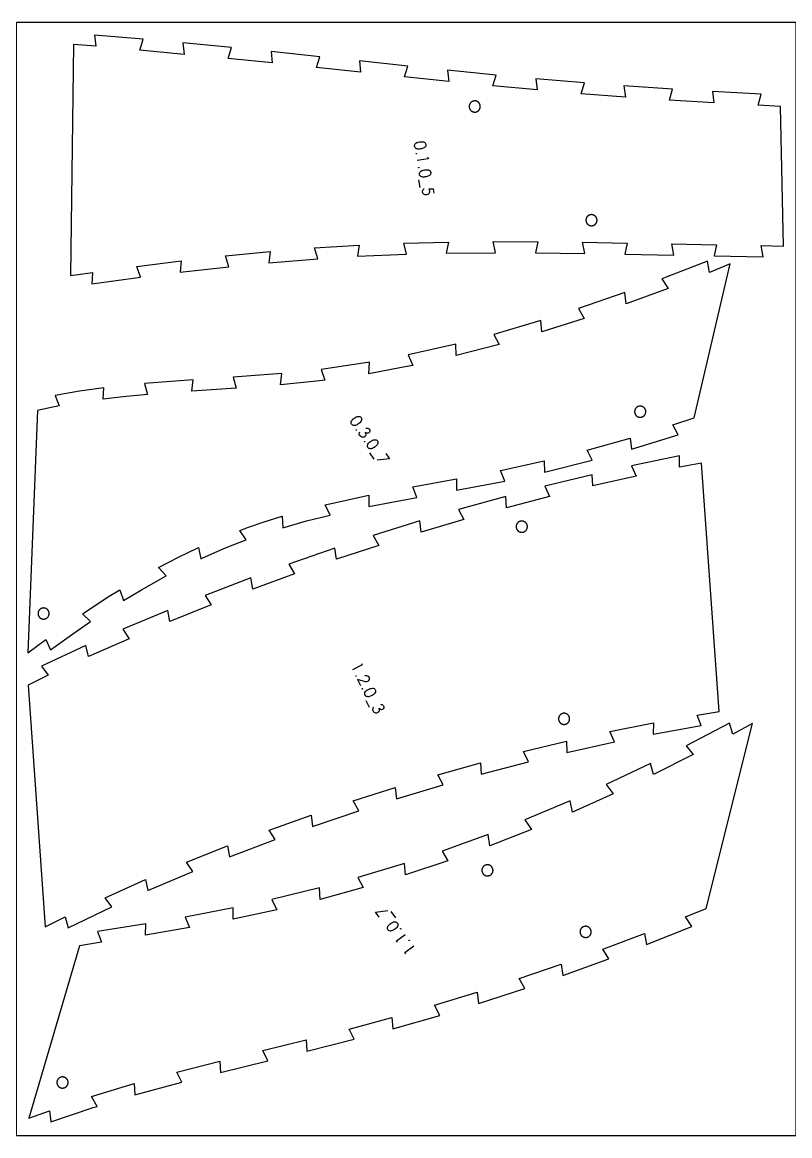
# Model space of a CAD drawing. Header units: millimetres. Extents: x 0 to 7991, y -7000 to -6000.
# Drawn here: x 2105 to 2795, y -7000 to -6000 of the extents above; entities that cross this region are included whole.
import ezdxf

# ---------------------------------------------------------------- set-up
doc = ezdxf.new("R2010")
doc.units = ezdxf.units.MM
doc.header["$MEASUREMENT"] = 0
for name, color, linetype, true_color in [('Default', 18, 'Continuous', 0x000000), ('nest$l_engrave_text', 5, 'Continuous', 0x0000ff), ('nest$l_inner_cut', 3, 'Continuous', 0x00ff00), ('nest$l_outer_cut', 1, 'Continuous', 0xff0000)]:
    doc.layers.add(name, color=color, linetype=linetype, true_color=true_color)

msp = doc.modelspace()

# ---------------------------------------------------------------- linework, layer by layer
at = {"layer": 'Default'}
msp.add_lwpolyline([(2100, -7000), (2100, -6000), (2800, -6000), (2800, -7000)], close=True, dxfattribs=at)
at = {"layer": 'nest$l_engrave_text'}
for points in [[(2457.6, -6109.9), (2458, -6109.2), (2458.7, -6108.6), (2459.6, -6108.1), (2459.7, -6108), (2459.9, -6108), (2460.2, -6107.9), (2460.6, -6107.8), (2461.8, -6107.5), (2463.1, -6107.3), (2463.6, -6107.3), (2463.9, -6107.3), (2464.2, -6107.3), (2464.3, -6107.3), (2464.9, -6107.3), (2465.5, -6107.5), (2466, -6107.7), (2466.3, -6107.8), (2467, -6108.4), (2467.3, -6109), (2467.6, -6109.6), (2467.6, -6110.5), (2467.5, -6111.2), (2467.1, -6111.8), (2466.5, -6112.4), (2465.9, -6112.8), (2465.1, -6113.1), (2464.4, -6113.4), (2463.4, -6113.6), (2462.4, -6113.8), (2461.6, -6113.9), (2460.7, -6113.9), (2460.1, -6113.9), (2459.5, -6113.7), (2458.8, -6113.4), (2458.3, -6113), (2457.9, -6112.6), (2457.6, -6112), (2457.4, -6111.5), (2457.4, -6110.7)], [(2459.3, -6117.9), (2459.3, -6118.1), (2459.1, -6118.2), (2458.9, -6118.2), (2458.8, -6118), (2458.9, -6117.8), (2459, -6117.8), (2459.2, -6117.8)], [(2461.5, -6130.5), (2461.5, -6130.7), (2461.3, -6130.8), (2461.2, -6130.7), (2461.1, -6130.6), (2461.1, -6130.4), (2461.3, -6130.3), (2461.4, -6130.3)], [(2462.1, -6135), (2462.5, -6134.4), (2463.1, -6133.7), (2464, -6133.2), (2464.1, -6133.2), (2464.3, -6133.1), (2464.7, -6133), (2465.1, -6132.9), (2466.3, -6132.6), (2467.5, -6132.5), (2468, -6132.4), (2468.4, -6132.4), (2468.6, -6132.4), (2468.8, -6132.4), (2469.4, -6132.5), (2470, -6132.6), (2470.4, -6132.8), (2470.8, -6133), (2471.4, -6133.5), (2471.8, -6134.1), (2472, -6134.8), (2472.1, -6135.6), (2471.9, -6136.4), (2471.6, -6136.9), (2470.9, -6137.5), (2470.4, -6137.9), (2469.5, -6138.3), (2468.8, -6138.5), (2467.8, -6138.8), (2466.8, -6138.9), (2466, -6139), (2465.2, -6139), (2464.6, -6139), (2463.9, -6138.8), (2463.2, -6138.5), (2462.7, -6138.1), (2462.3, -6137.7), (2462, -6137.2), (2461.8, -6136.6), (2461.8, -6135.8)], [(2400.5, -6359.5), (2400.6, -6358.7), (2401, -6357.9), (2401.6, -6357), (2401.6, -6356.9), (2401.8, -6356.8), (2402, -6356.6), (2402.3, -6356.3), (2403.3, -6355.5), (2404.4, -6354.9), (2404.8, -6354.6), (2405.1, -6354.5), (2405.4, -6354.3), (2405.5, -6354.3), (2406.1, -6354.1), (2406.7, -6354), (2407.2, -6354), (2407.5, -6354), (2408.4, -6354.2), (2408.9, -6354.5), (2409.4, -6355), (2409.8, -6355.8), (2410, -6356.5), (2409.9, -6357.2), (2409.6, -6358), (2409.3, -6358.6), (2408.7, -6359.3), (2408.2, -6359.8), (2407.3, -6360.4), (2406.5, -6361), (2405.8, -6361.4), (2405, -6361.8), (2404.5, -6362), (2403.8, -6362.2), (2403, -6362.1), (2402.4, -6362), (2401.9, -6361.8), (2401.4, -6361.5), (2401, -6361), (2400.6, -6360.3)], [(2405.4, -6366.1), (2405.5, -6366.2), (2405.4, -6366.4), (2405.2, -6366.4), (2405.1, -6366.3), (2405, -6366.2), (2405.1, -6366), (2405.3, -6366)], [(2412.8, -6376.5), (2412.8, -6376.7), (2412.7, -6376.8), (2412.5, -6376.9), (2412.4, -6376.8), (2412.3, -6376.6), (2412.4, -6376.5), (2412.6, -6376.4)], [(2415.2, -6380.4), (2415.3, -6379.6), (2415.6, -6378.8), (2416.2, -6377.9), (2416.3, -6377.8), (2416.4, -6377.7), (2416.7, -6377.5), (2417, -6377.2), (2418, -6376.4), (2419, -6375.8), (2419.5, -6375.5), (2419.8, -6375.4), (2420, -6375.3), (2420.1, -6375.2), (2420.7, -6375), (2421.3, -6374.9), (2421.8, -6374.9), (2422.2, -6374.9), (2423, -6375.1), (2423.6, -6375.4), (2424.1, -6375.9), (2424.5, -6376.7), (2424.6, -6377.4), (2424.6, -6378.1), (2424.3, -6378.9), (2423.9, -6379.5), (2423.3, -6380.2), (2422.8, -6380.7), (2422, -6381.3), (2421.1, -6381.9), (2420.4, -6382.3), (2419.7, -6382.7), (2419.1, -6382.9), (2418.4, -6383.1), (2417.7, -6383.1), (2417, -6382.9), (2416.5, -6382.7), (2416, -6382.4), (2415.6, -6381.9), (2415.3, -6381.2)], [(2405.1, -6587.1), (2405.1, -6587.2), (2405, -6587.4), (2404.8, -6587.4), (2404.6, -6587.3), (2404.6, -6587.1), (2404.8, -6587), (2404.9, -6587)], [(2410.8, -6598.4), (2410.9, -6598.6), (2410.8, -6598.8), (2410.6, -6598.8), (2410.4, -6598.7), (2410.4, -6598.5), (2410.5, -6598.3), (2410.7, -6598.3)], [(2412.7, -6602.6), (2412.9, -6601.9), (2413.4, -6601.1), (2414.1, -6600.3), (2414.2, -6600.3), (2414.3, -6600.1), (2414.6, -6599.9), (2415, -6599.7), (2416, -6599.1), (2417.2, -6598.6), (2417.6, -6598.4), (2418, -6598.3), (2418.2, -6598.2), (2418.3, -6598.2), (2419.6, -6598), (2420.1, -6598.1), (2420.4, -6598.1), (2421.2, -6598.4), (2421.7, -6598.9), (2422.2, -6599.5), (2422.4, -6600.2), (2422.5, -6601), (2422.3, -6601.7), (2421.9, -6602.4), (2421.5, -6602.9), (2420.8, -6603.5), (2420.2, -6604), (2419.3, -6604.5), (2418.4, -6605), (2417.7, -6605.3), (2416.9, -6605.5), (2416.3, -6605.7), (2415.6, -6605.7), (2414.8, -6605.6), (2414.2, -6605.4), (2413.7, -6605.1), (2413.3, -6604.7), (2412.9, -6604.2), (2412.7, -6603.5)], [(2442.5, -6810.5), (2442.4, -6811.3), (2442.1, -6812.1), (2441.5, -6813), (2441.4, -6813.1), (2441.3, -6813.2), (2441.1, -6813.5), (2440.7, -6813.8), (2439.8, -6814.5), (2438.7, -6815.2), (2438.3, -6815.5), (2438, -6815.6), (2437.7, -6815.7), (2437.6, -6815.8), (2436.4, -6816.1), (2435.9, -6816.2), (2435.6, -6816.2), (2434.8, -6816), (2434.2, -6815.6), (2433.7, -6815.1), (2433.3, -6814.4), (2433.1, -6813.6), (2433.1, -6813), (2433.4, -6812.2), (2433.8, -6811.6), (2434.3, -6810.9), (2434.9, -6810.4), (2435.7, -6809.7), (2436.5, -6809.1), (2437.2, -6808.7), (2437.9, -6808.3), (2438.5, -6808), (2439.2, -6807.9), (2439.9, -6807.9), (2440.6, -6808), (2441.1, -6808.2), (2441.6, -6808.6), (2442, -6809), (2442.4, -6809.7)], [(2445, -6814.3), (2444.9, -6814.2), (2445, -6814), (2445.2, -6814), (2445.4, -6814.1), (2445.4, -6814.3), (2445.3, -6814.4), (2445.1, -6814.5)], [(2452.5, -6824.7), (2452.4, -6824.5), (2452.5, -6824.4), (2452.7, -6824.3), (2452.9, -6824.4), (2452.9, -6824.6), (2452.8, -6824.7), (2452.6, -6824.8)]]:
    msp.add_lwpolyline(points, close=True, dxfattribs=at)
for points in [[(2469.3, -6121.1), (2469.6, -6122.5), (2459.9, -6124.2)], [(2461, -6141.6), (2462.1, -6148.3)], [(2475.1, -6153.6), (2474.5, -6150), (2470.2, -6149.8), (2470.5, -6150.4), (2470.8, -6151.3), (2470.9, -6152), (2470.9, -6152.7), (2470.7, -6153.4), (2470.4, -6153.9), (2469.9, -6154.4), (2469.2, -6154.8), (2468.5, -6155), (2467.7, -6155.1), (2466.9, -6154.9), (2466.1, -6154.6), (2465.5, -6154.1), (2465, -6153.4), (2464.6, -6152.6), (2464.6, -6151.8), (2464.8, -6150.9), (2465.2, -6150.2), (2465.6, -6149.8), (2465.9, -6149.6), (2466.1, -6149.5)], [(2413.8, -6364.4), (2414.8, -6364.4), (2415.5, -6364.5), (2416.2, -6364.9), (2416.8, -6365.5), (2417.2, -6366.3), (2417.2, -6367.3), (2416.9, -6368.1), (2416.3, -6368.8), (2415.5, -6369.1), (2414.5, -6369.1), (2413.7, -6368.7), (2413, -6368.1), (2413.5, -6369.4), (2413.6, -6370.5), (2413.3, -6371.4), (2412.7, -6372.1), (2412.1, -6372.5), (2411.4, -6372.7), (2410.8, -6372.8), (2410.2, -6372.7), (2409.1, -6372.1), (2408.1, -6371.1), (2407.8, -6370.3), (2407.8, -6369.4), (2408, -6368.7), (2408.4, -6367.7)], [(2416.9, -6386.8), (2420.8, -6392.4)], [(2431.7, -6387.4), (2434.9, -6392), (2424, -6393.3)], [(2409.8, -6575.8), (2410.4, -6577.1), (2401.7, -6581.5)], [(2412.7, -6586.8), (2413.2, -6586.7), (2413.9, -6586.6), (2414.4, -6586.7), (2415, -6586.9), (2415.8, -6587.4), (2416.4, -6588.1), (2416.6, -6588.6), (2416.8, -6589.2), (2416.8, -6589.8), (2416.7, -6590.3), (2416.1, -6591.3), (2415.8, -6591.7), (2415.3, -6592), (2414.4, -6592.3), (2414.1, -6592.4), (2414, -6592.4), (2413.5, -6592.4), (2406.2, -6590.4), (2408.9, -6595.6)], [(2413.6, -6609.2), (2416.7, -6615.2)], [(2426.8, -6612.5), (2427.7, -6612.7), (2428.4, -6612.8), (2429, -6613.3), (2429.6, -6614), (2429.8, -6614.9), (2429.8, -6615.8), (2429.4, -6616.6), (2428.7, -6617.2), (2427.8, -6617.4), (2426.9, -6617.2), (2426.1, -6616.7), (2425.4, -6616), (2425.8, -6617.4), (2425.7, -6618.5), (2425.3, -6619.4), (2424.6, -6620), (2423.9, -6620.2), (2423.3, -6620.4), (2422.6, -6620.4), (2422, -6620.2), (2421, -6619.5), (2420.2, -6618.3), (2420, -6617.5), (2420.1, -6616.6), (2420.4, -6615.9), (2421, -6615)], [(2425.8, -6803.8), (2422.5, -6799.3), (2433.5, -6797.7)], [(2440.6, -6804.2), (2436.6, -6798.7)], [(2442.1, -6826.2), (2441.3, -6825.1), (2449.2, -6819.3)], [(2449.6, -6836.6), (2448.8, -6835.4), (2456.7, -6829.6)]]:
    msp.add_lwpolyline(points, dxfattribs=at)
at = {"layer": 'nest$l_inner_cut'}
for points in [[(2512.4, -6080.6), (2512.5, -6080.5), (2512.7, -6080.5), (2512.9, -6080.5), (2513.1, -6080.4), (2513.2, -6080.4), (2513.4, -6080.3), (2513.5, -6080.2), (2513.7, -6080.2), (2513.9, -6080.1), (2514, -6080), (2514.2, -6079.9), (2514.3, -6079.8), (2514.4, -6079.7), (2514.6, -6079.6), (2514.7, -6079.5), (2514.8, -6079.4), (2515, -6079.3), (2515.1, -6079.1), (2515.2, -6079), (2515.3, -6078.9), (2515.4, -6078.8), (2515.5, -6078.6), (2515.6, -6078.5), (2515.7, -6078.3), (2515.8, -6078.2), (2515.9, -6078), (2516, -6077.9), (2516.1, -6077.7), (2516.1, -6077.6), (2516.2, -6077.4), (2516.3, -6077.2), (2516.3, -6077.1), (2516.4, -6076.9), (2516.4, -6076.7), (2516.4, -6076.6), (2516.5, -6076.4), (2516.5, -6076.2), (2516.5, -6076), (2516.5, -6075.9), (2516.5, -6075.7), (2516.5, -6075.5), (2516.5, -6075.3), (2516.5, -6075.2), (2516.5, -6075), (2516.4, -6074.8), (2516.4, -6074.7), (2516.4, -6074.5), (2516.3, -6074.3), (2516.3, -6074.2), (2516.2, -6074), (2516.2, -6073.8), (2516.1, -6073.7), (2516, -6073.5), (2515.9, -6073.4), (2515.9, -6073.2), (2515.8, -6073.1), (2515.7, -6072.9), (2515.6, -6072.8), (2515.5, -6072.6), (2515.4, -6072.5), (2515.3, -6072.4), (2515.1, -6072.2), (2515, -6072.1), (2514.9, -6072), (2514.8, -6071.9), (2514.6, -6071.8), (2514.5, -6071.6), (2514.4, -6071.5), (2514.2, -6071.5), (2514.1, -6071.4), (2513.9, -6071.3), (2513.8, -6071.2), (2513.6, -6071.1), (2513.4, -6071), (2513.3, -6071), (2513.1, -6070.9), (2513, -6070.9), (2512.8, -6070.8), (2512.6, -6070.8), (2512.5, -6070.7), (2512.3, -6070.7), (2512.1, -6070.7), (2511.9, -6070.7), (2511.8, -6070.7), (2511.6, -6070.7), (2511.4, -6070.7), (2511.2, -6070.7), (2511.1, -6070.7), (2510.9, -6070.7), (2510.7, -6070.7), (2510.6, -6070.7), (2510.4, -6070.8), (2510.2, -6070.8), (2510.1, -6070.9), (2509.9, -6070.9), (2509.7, -6071), (2509.6, -6071.1), (2509.4, -6071.1), (2509.2, -6071.2), (2509.1, -6071.3), (2508.9, -6071.4), (2508.8, -6071.5), (2508.7, -6071.6), (2508.5, -6071.7), (2508.4, -6071.8), (2508.2, -6071.9), (2508.1, -6072), (2508, -6072.1), (2507.9, -6072.2), (2507.7, -6072.4), (2507.6, -6072.5), (2507.5, -6072.6), (2507.4, -6072.8), (2507.3, -6072.9), (2507.2, -6073.1), (2507.1, -6073.2), (2507.1, -6073.4), (2507, -6073.5), (2506.9, -6073.7), (2506.9, -6073.8), (2506.8, -6074), (2506.7, -6074.2), (2506.7, -6074.3), (2506.6, -6074.5), (2506.6, -6074.7), (2506.6, -6074.8), (2506.6, -6075), (2506.5, -6075.2), (2506.5, -6075.4), (2506.5, -6075.5), (2506.5, -6075.7), (2506.5, -6075.9), (2506.5, -6076.1), (2506.5, -6076.2), (2506.6, -6076.4), (2506.6, -6076.6), (2506.6, -6076.7), (2506.7, -6076.9), (2506.7, -6077.1), (2506.8, -6077.2), (2506.8, -6077.4), (2506.9, -6077.6), (2507, -6077.7), (2507, -6077.9), (2507.1, -6078), (2507.2, -6078.2), (2507.3, -6078.3), (2507.4, -6078.5), (2507.5, -6078.6), (2507.6, -6078.8), (2507.7, -6078.9), (2507.8, -6079), (2507.9, -6079.1), (2508.1, -6079.3), (2508.2, -6079.4), (2508.3, -6079.5), (2508.5, -6079.6), (2508.6, -6079.7), (2508.7, -6079.8), (2508.9, -6079.9), (2509, -6080), (2509.2, -6080.1), (2509.3, -6080.2), (2509.5, -6080.2), (2509.7, -6080.3), (2509.8, -6080.4), (2510, -6080.4), (2510.1, -6080.5), (2510.3, -6080.5), (2510.5, -6080.5), (2510.7, -6080.6), (2510.8, -6080.6), (2511, -6080.6), (2511.2, -6080.6), (2511.3, -6080.7), (2511.5, -6080.7), (2511.7, -6080.7), (2511.9, -6080.6), (2512, -6080.6), (2512.2, -6080.6)], [(2617.3, -6182.7), (2617.4, -6182.6), (2617.6, -6182.6), (2617.8, -6182.5), (2617.9, -6182.5), (2618.1, -6182.4), (2618.2, -6182.4), (2618.4, -6182.3), (2618.6, -6182.2), (2618.7, -6182.2), (2618.9, -6182.1), (2619, -6182), (2619.2, -6181.9), (2619.3, -6181.8), (2619.4, -6181.7), (2619.6, -6181.6), (2619.7, -6181.5), (2619.8, -6181.3), (2620, -6181.2), (2620.1, -6181.1), (2620.2, -6181), (2620.3, -6180.8), (2620.4, -6180.7), (2620.5, -6180.5), (2620.6, -6180.4), (2620.7, -6180.3), (2620.8, -6180.1), (2620.9, -6179.9), (2620.9, -6179.8), (2621, -6179.6), (2621.1, -6179.5), (2621.1, -6179.3), (2621.2, -6179.1), (2621.2, -6179), (2621.3, -6178.8), (2621.3, -6178.6), (2621.3, -6178.5), (2621.4, -6178.3), (2621.4, -6178.1), (2621.4, -6177.9), (2621.4, -6177.8), (2621.4, -6177.6), (2621.4, -6177.4), (2621.4, -6177.3), (2621.3, -6177.1), (2621.3, -6176.9), (2621.3, -6176.7), (2621.2, -6176.6), (2621.2, -6176.4), (2621.2, -6176.2), (2621.1, -6176.1), (2621, -6175.9), (2621, -6175.7), (2620.9, -6175.6), (2620.8, -6175.4), (2620.7, -6175.3), (2620.7, -6175.1), (2620.6, -6175), (2620.5, -6174.8), (2620.4, -6174.7), (2620.2, -6174.6), (2620.1, -6174.4), (2620, -6174.3), (2619.9, -6174.2), (2619.8, -6174.1), (2619.6, -6173.9), (2619.5, -6173.8), (2619.4, -6173.7), (2619.2, -6173.6), (2619.1, -6173.5), (2618.9, -6173.4), (2618.8, -6173.4), (2618.6, -6173.3), (2618.5, -6173.2), (2618.3, -6173.1), (2618.2, -6173.1), (2618, -6173), (2617.8, -6172.9), (2617.7, -6172.9), (2617.5, -6172.9), (2617.3, -6172.8), (2617.2, -6172.8), (2617, -6172.8), (2616.8, -6172.8), (2616.6, -6172.7), (2616.5, -6172.7), (2616.3, -6172.7), (2616.1, -6172.7), (2615.9, -6172.8), (2615.8, -6172.8), (2615.6, -6172.8), (2615.4, -6172.8), (2615.3, -6172.9), (2615.1, -6172.9), (2614.9, -6173), (2614.8, -6173), (2614.6, -6173.1), (2614.4, -6173.1), (2614.3, -6173.2), (2614.1, -6173.3), (2614, -6173.4), (2613.8, -6173.4), (2613.7, -6173.5), (2613.5, -6173.6), (2613.4, -6173.7), (2613.2, -6173.8), (2613.1, -6174), (2613, -6174.1), (2612.9, -6174.2), (2612.7, -6174.3), (2612.6, -6174.4), (2612.5, -6174.6), (2612.4, -6174.7), (2612.3, -6174.8), (2612.2, -6175), (2612.1, -6175.1), (2612, -6175.3), (2611.9, -6175.4), (2611.9, -6175.6), (2611.8, -6175.8), (2611.7, -6175.9), (2611.7, -6176.1), (2611.6, -6176.2), (2611.6, -6176.4), (2611.5, -6176.6), (2611.5, -6176.7), (2611.4, -6176.9), (2611.4, -6177.1), (2611.4, -6177.3), (2611.4, -6177.4), (2611.4, -6177.6), (2611.4, -6177.8), (2611.4, -6178), (2611.4, -6178.1), (2611.4, -6178.3), (2611.4, -6178.5), (2611.5, -6178.6), (2611.5, -6178.8), (2611.5, -6179), (2611.6, -6179.2), (2611.6, -6179.3), (2611.7, -6179.5), (2611.8, -6179.6), (2611.8, -6179.8), (2611.9, -6180), (2612, -6180.1), (2612.1, -6180.3), (2612.2, -6180.4), (2612.3, -6180.6), (2612.4, -6180.7), (2612.5, -6180.8), (2612.6, -6181), (2612.7, -6181.1), (2612.8, -6181.2), (2612.9, -6181.3), (2613.1, -6181.5), (2613.2, -6181.6), (2613.3, -6181.7), (2613.5, -6181.8), (2613.6, -6181.9), (2613.7, -6182), (2613.9, -6182.1), (2614.1, -6182.2), (2614.2, -6182.2), (2614.4, -6182.3), (2614.5, -6182.4), (2614.7, -6182.4), (2614.8, -6182.5), (2615, -6182.5), (2615.2, -6182.6), (2615.4, -6182.6), (2615.5, -6182.7), (2615.7, -6182.7), (2615.9, -6182.7), (2616, -6182.7), (2616.2, -6182.7), (2616.4, -6182.7), (2616.6, -6182.7), (2616.7, -6182.7), (2616.9, -6182.7), (2617.1, -6182.7)], [(2663, -6353.9), (2663.2, -6353.8), (2663.3, -6353.7), (2663.5, -6353.6), (2663.6, -6353.5), (2663.7, -6353.3), (2663.8, -6353.2), (2664, -6353.1), (2664.1, -6352.9), (2664.2, -6352.8), (2664.3, -6352.7), (2664.4, -6352.5), (2664.5, -6352.4), (2664.5, -6352.2), (2664.6, -6352.1), (2664.7, -6351.9), (2664.8, -6351.8), (2664.8, -6351.6), (2664.9, -6351.4), (2665, -6351.3), (2665, -6351.1), (2665, -6350.9), (2665.1, -6350.8), (2665.1, -6350.6), (2665.1, -6350.4), (2665.2, -6350.3), (2665.2, -6350.1), (2665.2, -6349.9), (2665.2, -6349.7), (2665.2, -6349.6), (2665.2, -6349.4), (2665.1, -6349.2), (2665.1, -6349), (2665.1, -6348.9), (2665.1, -6348.7), (2665, -6348.5), (2665, -6348.4), (2664.9, -6348.2), (2664.9, -6348), (2664.8, -6347.9), (2664.7, -6347.7), (2664.7, -6347.6), (2664.6, -6347.4), (2664.5, -6347.3), (2664.4, -6347.1), (2664.3, -6347), (2664.2, -6346.8), (2664.1, -6346.7), (2664, -6346.5), (2663.9, -6346.4), (2663.8, -6346.3), (2663.6, -6346.2), (2663.5, -6346.1), (2663.4, -6345.9), (2663.2, -6345.8), (2663.1, -6345.7), (2662.9, -6345.6), (2662.8, -6345.5), (2662.7, -6345.4), (2662.5, -6345.4), (2662.3, -6345.3), (2662.2, -6345.2), (2662, -6345.1), (2661.9, -6345.1), (2661.7, -6345), (2661.5, -6345), (2661.4, -6344.9), (2661.2, -6344.9), (2661, -6344.9), (2660.9, -6344.8), (2660.7, -6344.8), (2660.5, -6344.8), (2660.3, -6344.8), (2660.2, -6344.8), (2660, -6344.8), (2659.8, -6344.8), (2659.6, -6344.8), (2659.5, -6344.8), (2659.3, -6344.9), (2659.1, -6344.9), (2659, -6344.9), (2658.8, -6345), (2658.6, -6345), (2658.5, -6345.1), (2658.3, -6345.2), (2658.1, -6345.2), (2658, -6345.3), (2657.8, -6345.4), (2657.7, -6345.5), (2657.5, -6345.6), (2657.4, -6345.6), (2657.2, -6345.7), (2657.1, -6345.9), (2657, -6346), (2656.8, -6346.1), (2656.7, -6346.2), (2656.6, -6346.3), (2656.5, -6346.4), (2656.4, -6346.6), (2656.2, -6346.7), (2656.1, -6346.8), (2656, -6347), (2655.9, -6347.1), (2655.9, -6347.3), (2655.8, -6347.4), (2655.7, -6347.6), (2655.6, -6347.7), (2655.6, -6347.9), (2655.5, -6348.1), (2655.4, -6348.2), (2655.4, -6348.4), (2655.3, -6348.6), (2655.3, -6348.7), (2655.3, -6348.9), (2655.2, -6349.1), (2655.2, -6349.2), (2655.2, -6349.4), (2655.2, -6349.6), (2655.2, -6349.8), (2655.2, -6349.9), (2655.2, -6350.1), (2655.2, -6350.3), (2655.2, -6350.5), (2655.3, -6350.6), (2655.3, -6350.8), (2655.3, -6351), (2655.4, -6351.1), (2655.4, -6351.3), (2655.5, -6351.5), (2655.5, -6351.6), (2655.6, -6351.8), (2655.7, -6351.9), (2655.7, -6352.1), (2655.8, -6352.3), (2655.9, -6352.4), (2656, -6352.6), (2656.1, -6352.7), (2656.2, -6352.8), (2656.3, -6353), (2656.4, -6353.1), (2656.6, -6353.2), (2656.7, -6353.4), (2656.8, -6353.5), (2656.9, -6353.6), (2657.1, -6353.7), (2657.2, -6353.8), (2657.3, -6353.9), (2657.5, -6354), (2657.6, -6354.1), (2657.8, -6354.2), (2657.9, -6354.3), (2658.1, -6354.3), (2658.3, -6354.4), (2658.4, -6354.5), (2658.6, -6354.5), (2658.7, -6354.6), (2658.9, -6354.6), (2659.1, -6354.7), (2659.2, -6354.7), (2659.4, -6354.7), (2659.6, -6354.8), (2659.8, -6354.8), (2659.9, -6354.8), (2660.1, -6354.8), (2660.3, -6354.8), (2660.5, -6354.8), (2660.6, -6354.8), (2660.8, -6354.8), (2661, -6354.7), (2661.1, -6354.7), (2661.3, -6354.7), (2661.5, -6354.6), (2661.7, -6354.6), (2661.8, -6354.5), (2662, -6354.5), (2662.1, -6354.4), (2662.3, -6354.3), (2662.5, -6354.2), (2662.6, -6354.2), (2662.8, -6354.1), (2662.9, -6354)], [(2556.1, -6457.5), (2556.2, -6457.4), (2556.4, -6457.3), (2556.5, -6457.2), (2556.7, -6457.1), (2556.8, -6457), (2557, -6456.9), (2557.1, -6456.8), (2557.2, -6456.7), (2557.3, -6456.5), (2557.5, -6456.4), (2557.6, -6456.3), (2557.7, -6456.2), (2557.8, -6456), (2557.9, -6455.9), (2558, -6455.7), (2558.1, -6455.6), (2558.2, -6455.4), (2558.3, -6455.3), (2558.3, -6455.1), (2558.4, -6455), (2558.5, -6454.8), (2558.5, -6454.6), (2558.6, -6454.5), (2558.6, -6454.3), (2558.7, -6454.1), (2558.7, -6454), (2558.7, -6453.8), (2558.8, -6453.6), (2558.8, -6453.5), (2558.8, -6453.3), (2558.8, -6453.1), (2558.8, -6452.9), (2558.8, -6452.8), (2558.8, -6452.6), (2558.8, -6452.4), (2558.8, -6452.3), (2558.7, -6452.1), (2558.7, -6451.9), (2558.7, -6451.7), (2558.6, -6451.6), (2558.6, -6451.4), (2558.5, -6451.2), (2558.4, -6451.1), (2558.4, -6450.9), (2558.3, -6450.8), (2558.2, -6450.6), (2558.1, -6450.5), (2558, -6450.3), (2557.9, -6450.2), (2557.8, -6450), (2557.7, -6449.9), (2557.6, -6449.8), (2557.5, -6449.6), (2557.4, -6449.5), (2557.3, -6449.4), (2557.1, -6449.3), (2557, -6449.1), (2556.9, -6449), (2556.7, -6448.9), (2556.6, -6448.8), (2556.4, -6448.7), (2556.3, -6448.7), (2556.1, -6448.6), (2556, -6448.5), (2555.8, -6448.4), (2555.7, -6448.4), (2555.5, -6448.3), (2555.3, -6448.2), (2555.2, -6448.2), (2555, -6448.1), (2554.8, -6448.1), (2554.7, -6448.1), (2554.5, -6448), (2554.3, -6448), (2554.1, -6448), (2554, -6448), (2553.8, -6448), (2553.6, -6448), (2553.5, -6448), (2553.3, -6448), (2553.1, -6448), (2552.9, -6448.1), (2552.8, -6448.1), (2552.6, -6448.2), (2552.4, -6448.2), (2552.3, -6448.2), (2552.1, -6448.3), (2551.9, -6448.4), (2551.8, -6448.4), (2551.6, -6448.5), (2551.5, -6448.6), (2551.3, -6448.7), (2551.2, -6448.8), (2551, -6448.9), (2550.9, -6449), (2550.7, -6449.1), (2550.6, -6449.2), (2550.5, -6449.3), (2550.3, -6449.4), (2550.2, -6449.5), (2550.1, -6449.6), (2550, -6449.8), (2549.9, -6449.9), (2549.8, -6450.1), (2549.7, -6450.2), (2549.6, -6450.3), (2549.5, -6450.5), (2549.4, -6450.6), (2549.3, -6450.8), (2549.3, -6450.9), (2549.2, -6451.1), (2549.1, -6451.3), (2549.1, -6451.4), (2549, -6451.6), (2549, -6451.8), (2548.9, -6451.9), (2548.9, -6452.1), (2548.9, -6452.3), (2548.8, -6452.5), (2548.8, -6452.6), (2548.8, -6452.8), (2548.8, -6453), (2548.8, -6453.1), (2548.8, -6453.3), (2548.8, -6453.5), (2548.9, -6453.7), (2548.9, -6453.8), (2548.9, -6454), (2549, -6454.2), (2549, -6454.3), (2549, -6454.5), (2549.1, -6454.7), (2549.2, -6454.8), (2549.2, -6455), (2549.3, -6455.2), (2549.4, -6455.3), (2549.5, -6455.5), (2549.5, -6455.6), (2549.6, -6455.8), (2549.7, -6455.9), (2549.8, -6456), (2550, -6456.2), (2550.1, -6456.3), (2550.2, -6456.4), (2550.3, -6456.6), (2550.4, -6456.7), (2550.6, -6456.8), (2550.7, -6456.9), (2550.8, -6457), (2551, -6457.1), (2551.1, -6457.2), (2551.3, -6457.3), (2551.4, -6457.4), (2551.6, -6457.5), (2551.7, -6457.5), (2551.9, -6457.6), (2552, -6457.7), (2552.2, -6457.7), (2552.4, -6457.8), (2552.5, -6457.8), (2552.7, -6457.9), (2552.9, -6457.9), (2553, -6457.9), (2553.2, -6458), (2553.4, -6458), (2553.6, -6458), (2553.7, -6458), (2553.9, -6458), (2554.1, -6458), (2554.3, -6458), (2554.4, -6458), (2554.6, -6457.9), (2554.8, -6457.9), (2554.9, -6457.9), (2555.1, -6457.8), (2555.3, -6457.8), (2555.4, -6457.7), (2555.6, -6457.7), (2555.8, -6457.6), (2555.9, -6457.5)], [(2127.1, -6535.1), (2127.3, -6535), (2127.4, -6534.9), (2127.5, -6534.8), (2127.7, -6534.7), (2127.8, -6534.6), (2127.9, -6534.5), (2128, -6534.3), (2128.2, -6534.2), (2128.3, -6534.1), (2128.4, -6533.9), (2128.5, -6533.8), (2128.6, -6533.6), (2128.6, -6533.5), (2128.7, -6533.3), (2128.8, -6533.2), (2128.9, -6533), (2128.9, -6532.8), (2129, -6532.7), (2129, -6532.5), (2129.1, -6532.4), (2129.1, -6532.2), (2129.2, -6532), (2129.2, -6531.8), (2129.2, -6531.7), (2129.2, -6531.5), (2129.3, -6531.3), (2129.3, -6531.2), (2129.3, -6531), (2129.3, -6530.8), (2129.3, -6530.6), (2129.2, -6530.5), (2129.2, -6530.3), (2129.2, -6530.1), (2129.1, -6529.9), (2129.1, -6529.8), (2129.1, -6529.6), (2129, -6529.4), (2129, -6529.3), (2128.9, -6529.1), (2128.8, -6529), (2128.7, -6528.8), (2128.7, -6528.7), (2128.6, -6528.5), (2128.5, -6528.4), (2128.4, -6528.2), (2128.3, -6528.1), (2128.2, -6527.9), (2128.1, -6527.8), (2128, -6527.7), (2127.8, -6527.5), (2127.7, -6527.4), (2127.6, -6527.3), (2127.5, -6527.2), (2127.3, -6527.1), (2127.2, -6527), (2127, -6526.9), (2126.9, -6526.8), (2126.7, -6526.7), (2126.6, -6526.6), (2126.4, -6526.5), (2126.3, -6526.5), (2126.1, -6526.4), (2126, -6526.3), (2125.8, -6526.3), (2125.6, -6526.2), (2125.5, -6526.2), (2125.3, -6526.1), (2125.1, -6526.1), (2124.9, -6526.1), (2124.8, -6526.1), (2124.6, -6526.1), (2124.4, -6526), (2124.3, -6526), (2124.1, -6526), (2123.9, -6526.1), (2123.7, -6526.1), (2123.6, -6526.1), (2123.4, -6526.1), (2123.2, -6526.2), (2123.1, -6526.2), (2122.9, -6526.2), (2122.7, -6526.3), (2122.6, -6526.3), (2122.4, -6526.4), (2122.2, -6526.5), (2122.1, -6526.5), (2121.9, -6526.6), (2121.8, -6526.7), (2121.6, -6526.8), (2121.5, -6526.9), (2121.3, -6527), (2121.2, -6527.1), (2121.1, -6527.2), (2120.9, -6527.3), (2120.8, -6527.4), (2120.7, -6527.6), (2120.6, -6527.7), (2120.4, -6527.8), (2120.3, -6528), (2120.2, -6528.1), (2120.1, -6528.2), (2120, -6528.4), (2119.9, -6528.5), (2119.9, -6528.7), (2119.8, -6528.8), (2119.7, -6529), (2119.6, -6529.2), (2119.6, -6529.3), (2119.5, -6529.5), (2119.5, -6529.6), (2119.4, -6529.8), (2119.4, -6530), (2119.4, -6530.2), (2119.3, -6530.3), (2119.3, -6530.5), (2119.3, -6530.7), (2119.3, -6530.8), (2119.3, -6531), (2119.3, -6531.2), (2119.3, -6531.4), (2119.3, -6531.5), (2119.3, -6531.7), (2119.3, -6531.9), (2119.4, -6532), (2119.4, -6532.2), (2119.5, -6532.4), (2119.5, -6532.6), (2119.6, -6532.7), (2119.6, -6532.9), (2119.7, -6533), (2119.8, -6533.2), (2119.8, -6533.4), (2119.9, -6533.5), (2120, -6533.7), (2120.1, -6533.8), (2120.2, -6533.9), (2120.3, -6534.1), (2120.4, -6534.2), (2120.5, -6534.4), (2120.6, -6534.5), (2120.8, -6534.6), (2120.9, -6534.7), (2121, -6534.8), (2121.2, -6534.9), (2121.3, -6535.1), (2121.4, -6535.2), (2121.6, -6535.3), (2121.7, -6535.3), (2121.9, -6535.4), (2122, -6535.5), (2122.2, -6535.6), (2122.3, -6535.7), (2122.5, -6535.7), (2122.7, -6535.8), (2122.8, -6535.8), (2123, -6535.9), (2123.2, -6535.9), (2123.3, -6536), (2123.5, -6536), (2123.7, -6536), (2123.9, -6536), (2124, -6536), (2124.2, -6536), (2124.4, -6536), (2124.5, -6536), (2124.7, -6536), (2124.9, -6536), (2125.1, -6536), (2125.2, -6535.9), (2125.4, -6535.9), (2125.6, -6535.9), (2125.7, -6535.8), (2125.9, -6535.8), (2126.1, -6535.7), (2126.2, -6535.6), (2126.4, -6535.6), (2126.5, -6535.5), (2126.7, -6535.4), (2126.8, -6535.3), (2127, -6535.2)], [(2594.1, -6630), (2594.3, -6630), (2594.4, -6629.9), (2594.6, -6629.8), (2594.7, -6629.7), (2594.8, -6629.6), (2595, -6629.5), (2595.1, -6629.4), (2595.2, -6629.3), (2595.4, -6629.1), (2595.5, -6629), (2595.6, -6628.9), (2595.7, -6628.7), (2595.8, -6628.6), (2595.9, -6628.5), (2596, -6628.3), (2596.1, -6628.2), (2596.2, -6628), (2596.3, -6627.9), (2596.4, -6627.7), (2596.4, -6627.6), (2596.5, -6627.4), (2596.6, -6627.2), (2596.6, -6627.1), (2596.7, -6626.9), (2596.7, -6626.7), (2596.7, -6626.6), (2596.8, -6626.4), (2596.8, -6626.2), (2596.8, -6626.1), (2596.8, -6625.9), (2596.8, -6625.7), (2596.8, -6625.5), (2596.8, -6625.4), (2596.8, -6625.2), (2596.8, -6625), (2596.8, -6624.8), (2596.7, -6624.7), (2596.7, -6624.5), (2596.7, -6624.3), (2596.6, -6624.2), (2596.6, -6624), (2596.5, -6623.8), (2596.5, -6623.7), (2596.4, -6623.5), (2596.3, -6623.4), (2596.2, -6623.2), (2596.1, -6623.1), (2596.1, -6622.9), (2596, -6622.8), (2595.9, -6622.6), (2595.8, -6622.5), (2595.6, -6622.3), (2595.5, -6622.2), (2595.4, -6622.1), (2595.3, -6622), (2595.2, -6621.9), (2595, -6621.7), (2594.9, -6621.6), (2594.7, -6621.5), (2594.6, -6621.4), (2594.5, -6621.3), (2594.3, -6621.2), (2594.2, -6621.2), (2594, -6621.1), (2593.8, -6621), (2593.7, -6620.9), (2593.5, -6620.9), (2593.4, -6620.8), (2593.2, -6620.8), (2593, -6620.7), (2592.9, -6620.7), (2592.7, -6620.7), (2592.5, -6620.6), (2592.3, -6620.6), (2592.2, -6620.6), (2592, -6620.6), (2591.8, -6620.6), (2591.6, -6620.6), (2591.5, -6620.6), (2591.3, -6620.6), (2591.1, -6620.6), (2591, -6620.7), (2590.8, -6620.7), (2590.6, -6620.7), (2590.5, -6620.8), (2590.3, -6620.8), (2590.1, -6620.9), (2590, -6621), (2589.8, -6621), (2589.6, -6621.1), (2589.5, -6621.2), (2589.3, -6621.3), (2589.2, -6621.3), (2589, -6621.4), (2588.9, -6621.5), (2588.8, -6621.6), (2588.6, -6621.8), (2588.5, -6621.9), (2588.4, -6622), (2588.2, -6622.1), (2588.1, -6622.2), (2588, -6622.4), (2587.9, -6622.5), (2587.8, -6622.6), (2587.7, -6622.8), (2587.6, -6622.9), (2587.5, -6623.1), (2587.4, -6623.2), (2587.3, -6623.4), (2587.3, -6623.5), (2587.2, -6623.7), (2587.1, -6623.9), (2587.1, -6624), (2587, -6624.2), (2587, -6624.4), (2586.9, -6624.5), (2586.9, -6624.7), (2586.9, -6624.9), (2586.9, -6625), (2586.8, -6625.2), (2586.8, -6625.4), (2586.8, -6625.6), (2586.8, -6625.7), (2586.8, -6625.9), (2586.9, -6626.1), (2586.9, -6626.3), (2586.9, -6626.4), (2586.9, -6626.6), (2587, -6626.8), (2587, -6626.9), (2587.1, -6627.1), (2587.1, -6627.3), (2587.2, -6627.4), (2587.2, -6627.6), (2587.3, -6627.7), (2587.4, -6627.9), (2587.5, -6628.1), (2587.6, -6628.2), (2587.7, -6628.3), (2587.8, -6628.5), (2587.9, -6628.6), (2588, -6628.8), (2588.1, -6628.9), (2588.2, -6629), (2588.3, -6629.1), (2588.4, -6629.3), (2588.6, -6629.4), (2588.7, -6629.5), (2588.8, -6629.6), (2589, -6629.7), (2589.1, -6629.8), (2589.3, -6629.9), (2589.4, -6630), (2589.6, -6630.1), (2589.7, -6630.1), (2589.9, -6630.2), (2590.1, -6630.3), (2590.2, -6630.3), (2590.4, -6630.4), (2590.6, -6630.4), (2590.7, -6630.5), (2590.9, -6630.5), (2591.1, -6630.5), (2591.2, -6630.6), (2591.4, -6630.6), (2591.6, -6630.6), (2591.8, -6630.6), (2591.9, -6630.6), (2592.1, -6630.6), (2592.3, -6630.6), (2592.5, -6630.6), (2592.6, -6630.5), (2592.8, -6630.5), (2593, -6630.5), (2593.1, -6630.4), (2593.3, -6630.4), (2593.5, -6630.3), (2593.6, -6630.3), (2593.8, -6630.2), (2593.9, -6630.1)], [(2520, -6757.6), (2519.9, -6757.7), (2519.7, -6757.8), (2519.6, -6757.9), (2519.5, -6758.1), (2519.4, -6758.2), (2519.2, -6758.3), (2519.1, -6758.4), (2519, -6758.6), (2518.9, -6758.7), (2518.8, -6758.9), (2518.7, -6759), (2518.6, -6759.2), (2518.5, -6759.3), (2518.5, -6759.5), (2518.4, -6759.6), (2518.3, -6759.8), (2518.3, -6759.9), (2518.2, -6760.1), (2518.2, -6760.3), (2518.1, -6760.4), (2518.1, -6760.6), (2518, -6760.8), (2518, -6760.9), (2518, -6761.1), (2518, -6761.3), (2518, -6761.5), (2518, -6761.6), (2518, -6761.8), (2518, -6762), (2518, -6762.2), (2518, -6762.3), (2518, -6762.5), (2518.1, -6762.7), (2518.1, -6762.8), (2518.1, -6763), (2518.2, -6763.2), (2518.2, -6763.3), (2518.3, -6763.5), (2518.4, -6763.7), (2518.4, -6763.8), (2518.5, -6764), (2518.6, -6764.1), (2518.7, -6764.3), (2518.8, -6764.4), (2518.9, -6764.6), (2519, -6764.7), (2519.1, -6764.8), (2519.2, -6765), (2519.3, -6765.1), (2519.4, -6765.2), (2519.6, -6765.3), (2519.7, -6765.5), (2519.8, -6765.6), (2520, -6765.7), (2520.1, -6765.8), (2520.3, -6765.9), (2520.4, -6766), (2520.6, -6766.1), (2520.7, -6766.1), (2520.9, -6766.2), (2521, -6766.3), (2521.2, -6766.3), (2521.4, -6766.4), (2521.5, -6766.5), (2521.7, -6766.5), (2521.9, -6766.5), (2522, -6766.6), (2522.2, -6766.6), (2522.4, -6766.6), (2522.5, -6766.6), (2522.7, -6766.7), (2522.9, -6766.7), (2523.1, -6766.7), (2523.2, -6766.7), (2523.4, -6766.6), (2523.6, -6766.6), (2523.8, -6766.6), (2523.9, -6766.6), (2524.1, -6766.5), (2524.3, -6766.5), (2524.4, -6766.4), (2524.6, -6766.4), (2524.8, -6766.3), (2524.9, -6766.3), (2525.1, -6766.2), (2525.2, -6766.1), (2525.4, -6766), (2525.5, -6765.9), (2525.7, -6765.9), (2525.8, -6765.8), (2526, -6765.7), (2526.1, -6765.6), (2526.2, -6765.4), (2526.4, -6765.3), (2526.5, -6765.2), (2526.6, -6765.1), (2526.7, -6764.9), (2526.8, -6764.8), (2526.9, -6764.7), (2527, -6764.5), (2527.1, -6764.4), (2527.2, -6764.2), (2527.3, -6764.1), (2527.4, -6763.9), (2527.5, -6763.8), (2527.6, -6763.6), (2527.6, -6763.5), (2527.7, -6763.3), (2527.7, -6763.1), (2527.8, -6763), (2527.8, -6762.8), (2527.9, -6762.6), (2527.9, -6762.5), (2527.9, -6762.3), (2527.9, -6762.1), (2527.9, -6762), (2528, -6761.8), (2528, -6761.6), (2528, -6761.4), (2527.9, -6761.3), (2527.9, -6761.1), (2527.9, -6760.9), (2527.9, -6760.7), (2527.8, -6760.6), (2527.8, -6760.4), (2527.7, -6760.2), (2527.7, -6760.1), (2527.6, -6759.9), (2527.6, -6759.7), (2527.5, -6759.6), (2527.4, -6759.4), (2527.3, -6759.3), (2527.3, -6759.1), (2527.2, -6759), (2527.1, -6758.8), (2527, -6758.7), (2526.9, -6758.6), (2526.8, -6758.4), (2526.6, -6758.3), (2526.5, -6758.2), (2526.4, -6758), (2526.3, -6757.9), (2526.1, -6757.8), (2526, -6757.7), (2525.9, -6757.6), (2525.7, -6757.5), (2525.6, -6757.4), (2525.4, -6757.3), (2525.3, -6757.2), (2525.1, -6757.2), (2525, -6757.1), (2524.8, -6757), (2524.6, -6757), (2524.5, -6756.9), (2524.3, -6756.9), (2524.1, -6756.8), (2524, -6756.8), (2523.8, -6756.7), (2523.6, -6756.7), (2523.5, -6756.7), (2523.3, -6756.7), (2523.1, -6756.7), (2522.9, -6756.7), (2522.8, -6756.7), (2522.6, -6756.7), (2522.4, -6756.7), (2522.2, -6756.7), (2522.1, -6756.7), (2521.9, -6756.8), (2521.7, -6756.8), (2521.6, -6756.9), (2521.4, -6756.9), (2521.2, -6757), (2521.1, -6757), (2520.9, -6757.1), (2520.8, -6757.2), (2520.6, -6757.3), (2520.5, -6757.3), (2520.3, -6757.4), (2520.2, -6757.5)], [(2608.2, -6812.9), (2608.1, -6813), (2607.9, -6813.1), (2607.8, -6813.2), (2607.7, -6813.3), (2607.6, -6813.4), (2607.4, -6813.6), (2607.3, -6813.7), (2607.2, -6813.8), (2607.1, -6814), (2607, -6814.1), (2606.9, -6814.3), (2606.8, -6814.4), (2606.7, -6814.6), (2606.7, -6814.7), (2606.6, -6814.9), (2606.5, -6815), (2606.5, -6815.2), (2606.4, -6815.4), (2606.4, -6815.5), (2606.3, -6815.7), (2606.3, -6815.9), (2606.2, -6816), (2606.2, -6816.2), (2606.2, -6816.4), (2606.2, -6816.5), (2606.2, -6816.7), (2606.2, -6816.9), (2606.2, -6817.1), (2606.2, -6817.2), (2606.2, -6817.4), (2606.2, -6817.6), (2606.2, -6817.8), (2606.3, -6817.9), (2606.3, -6818.1), (2606.3, -6818.3), (2606.4, -6818.4), (2606.4, -6818.6), (2606.5, -6818.8), (2606.6, -6818.9), (2606.6, -6819.1), (2606.7, -6819.2), (2606.8, -6819.4), (2606.9, -6819.5), (2607, -6819.7), (2607.1, -6819.8), (2607.2, -6820), (2607.3, -6820.1), (2607.4, -6820.2), (2607.5, -6820.4), (2607.6, -6820.5), (2607.8, -6820.6), (2607.9, -6820.7), (2608, -6820.8), (2608.2, -6820.9), (2608.3, -6821), (2608.5, -6821.1), (2608.6, -6821.2), (2608.8, -6821.3), (2608.9, -6821.4), (2609.1, -6821.5), (2609.2, -6821.5), (2609.4, -6821.6), (2609.6, -6821.7), (2609.7, -6821.7), (2609.9, -6821.8), (2610.1, -6821.8), (2610.2, -6821.8), (2610.4, -6821.9), (2610.6, -6821.9), (2610.7, -6821.9), (2610.9, -6821.9), (2611.1, -6821.9), (2611.3, -6821.9), (2611.4, -6821.9), (2611.6, -6821.9), (2611.8, -6821.9), (2611.9, -6821.9), (2612.1, -6821.8), (2612.3, -6821.8), (2612.5, -6821.7), (2612.6, -6821.7), (2612.8, -6821.6), (2613, -6821.6), (2613.1, -6821.5), (2613.3, -6821.5), (2613.4, -6821.4), (2613.6, -6821.3), (2613.7, -6821.2), (2613.9, -6821.1), (2614, -6821), (2614.2, -6820.9), (2614.3, -6820.8), (2614.4, -6820.7), (2614.6, -6820.6), (2614.7, -6820.5), (2614.8, -6820.3), (2614.9, -6820.2), (2615, -6820.1), (2615.1, -6819.9), (2615.2, -6819.8), (2615.3, -6819.7), (2615.4, -6819.5), (2615.5, -6819.4), (2615.6, -6819.2), (2615.7, -6819), (2615.8, -6818.9), (2615.8, -6818.7), (2615.9, -6818.6), (2615.9, -6818.4), (2616, -6818.2), (2616, -6818.1), (2616.1, -6817.9), (2616.1, -6817.7), (2616.1, -6817.6), (2616.1, -6817.4), (2616.1, -6817.2), (2616.2, -6817), (2616.2, -6816.9), (2616.1, -6816.7), (2616.1, -6816.5), (2616.1, -6816.3), (2616.1, -6816.2), (2616.1, -6816), (2616, -6815.8), (2616, -6815.7), (2615.9, -6815.5), (2615.9, -6815.3), (2615.8, -6815.2), (2615.8, -6815), (2615.7, -6814.8), (2615.6, -6814.7), (2615.5, -6814.5), (2615.5, -6814.4), (2615.4, -6814.2), (2615.3, -6814.1), (2615.2, -6813.9), (2615.1, -6813.8), (2615, -6813.7), (2614.8, -6813.5), (2614.7, -6813.4), (2614.6, -6813.3), (2614.5, -6813.2), (2614.3, -6813.1), (2614.2, -6813), (2614.1, -6812.9), (2613.9, -6812.8), (2613.8, -6812.7), (2613.6, -6812.6), (2613.5, -6812.5), (2613.3, -6812.4), (2613.2, -6812.3), (2613, -6812.3), (2612.8, -6812.2), (2612.7, -6812.2), (2612.5, -6812.1), (2612.3, -6812.1), (2612.2, -6812), (2612, -6812), (2611.8, -6812), (2611.7, -6811.9), (2611.5, -6811.9), (2611.3, -6811.9), (2611.1, -6811.9), (2611, -6811.9), (2610.8, -6811.9), (2610.6, -6812), (2610.4, -6812), (2610.3, -6812), (2610.1, -6812), (2609.9, -6812.1), (2609.8, -6812.1), (2609.6, -6812.2), (2609.4, -6812.2), (2609.3, -6812.3), (2609.1, -6812.4), (2609, -6812.4), (2608.8, -6812.5), (2608.7, -6812.6), (2608.5, -6812.7), (2608.4, -6812.8)], [(2138.3, -6948.2), (2138.2, -6948.3), (2138, -6948.4), (2137.9, -6948.5), (2137.8, -6948.6), (2137.7, -6948.7), (2137.5, -6948.9), (2137.4, -6949), (2137.3, -6949.1), (2137.2, -6949.3), (2137.1, -6949.4), (2137, -6949.6), (2136.9, -6949.7), (2136.8, -6949.9), (2136.8, -6950), (2136.7, -6950.2), (2136.6, -6950.3), (2136.6, -6950.5), (2136.5, -6950.7), (2136.5, -6950.8), (2136.4, -6951), (2136.4, -6951.2), (2136.3, -6951.3), (2136.3, -6951.5), (2136.3, -6951.7), (2136.3, -6951.8), (2136.3, -6952), (2136.3, -6952.2), (2136.3, -6952.4), (2136.3, -6952.5), (2136.3, -6952.7), (2136.3, -6952.9), (2136.3, -6953.1), (2136.4, -6953.2), (2136.4, -6953.4), (2136.4, -6953.6), (2136.5, -6953.7), (2136.5, -6953.9), (2136.6, -6954.1), (2136.7, -6954.2), (2136.7, -6954.4), (2136.8, -6954.5), (2136.9, -6954.7), (2137, -6954.8), (2137.1, -6955), (2137.2, -6955.1), (2137.3, -6955.3), (2137.4, -6955.4), (2137.5, -6955.5), (2137.6, -6955.7), (2137.7, -6955.8), (2137.9, -6955.9), (2138, -6956), (2138.1, -6956.1), (2138.3, -6956.2), (2138.4, -6956.3), (2138.6, -6956.4), (2138.7, -6956.5), (2138.9, -6956.6), (2139, -6956.7), (2139.2, -6956.8), (2139.3, -6956.8), (2139.5, -6956.9), (2139.7, -6957), (2139.8, -6957), (2140, -6957.1), (2140.2, -6957.1), (2140.3, -6957.1), (2140.5, -6957.2), (2140.7, -6957.2), (2140.8, -6957.2), (2141, -6957.2), (2141.2, -6957.2), (2141.4, -6957.2), (2141.5, -6957.2), (2141.7, -6957.2), (2141.9, -6957.2), (2142, -6957.2), (2142.2, -6957.1), (2142.4, -6957.1), (2142.6, -6957), (2142.7, -6957), (2142.9, -6956.9), (2143.1, -6956.9), (2143.2, -6956.8), (2143.4, -6956.7), (2143.5, -6956.7), (2143.7, -6956.6), (2143.8, -6956.5), (2144, -6956.4), (2144.1, -6956.3), (2144.3, -6956.2), (2144.4, -6956.1), (2144.5, -6956), (2144.7, -6955.9), (2144.8, -6955.8), (2144.9, -6955.6), (2145, -6955.5), (2145.1, -6955.4), (2145.2, -6955.2), (2145.3, -6955.1), (2145.4, -6954.9), (2145.5, -6954.8), (2145.6, -6954.7), (2145.7, -6954.5), (2145.8, -6954.3), (2145.9, -6954.2), (2145.9, -6954), (2146, -6953.9), (2146, -6953.7), (2146.1, -6953.5), (2146.1, -6953.4), (2146.2, -6953.2), (2146.2, -6953), (2146.2, -6952.8), (2146.2, -6952.7), (2146.2, -6952.5), (2146.3, -6952.3), (2146.3, -6952.2), (2146.2, -6952), (2146.2, -6951.8), (2146.2, -6951.6), (2146.2, -6951.5), (2146.2, -6951.3), (2146.1, -6951.1), (2146.1, -6951), (2146, -6950.8), (2146, -6950.6), (2145.9, -6950.5), (2145.9, -6950.3), (2145.8, -6950.1), (2145.7, -6950), (2145.6, -6949.8), (2145.6, -6949.7), (2145.5, -6949.5), (2145.4, -6949.4), (2145.3, -6949.2), (2145.2, -6949.1), (2145.1, -6949), (2144.9, -6948.8), (2144.8, -6948.7), (2144.7, -6948.6), (2144.6, -6948.5), (2144.4, -6948.4), (2144.3, -6948.3), (2144.2, -6948.2), (2144, -6948.1), (2143.9, -6948), (2143.7, -6947.9), (2143.6, -6947.8), (2143.4, -6947.7), (2143.3, -6947.6), (2143.1, -6947.6), (2142.9, -6947.5), (2142.8, -6947.5), (2142.6, -6947.4), (2142.4, -6947.4), (2142.3, -6947.3), (2142.1, -6947.3), (2141.9, -6947.3), (2141.8, -6947.2), (2141.6, -6947.2), (2141.4, -6947.2), (2141.2, -6947.2), (2141.1, -6947.2), (2140.9, -6947.2), (2140.7, -6947.2), (2140.5, -6947.3), (2140.4, -6947.3), (2140.2, -6947.3), (2140, -6947.4), (2139.9, -6947.4), (2139.7, -6947.5), (2139.5, -6947.5), (2139.4, -6947.6), (2139.2, -6947.7), (2139.1, -6947.7), (2138.9, -6947.8), (2138.8, -6947.9), (2138.6, -6948), (2138.5, -6948.1)]]:
    msp.add_lwpolyline(points, close=True, dxfattribs=at)
at = {"layer": 'nest$l_outer_cut'}
for points in [[(2148.3, -6227.3), (2168.2, -6224.6), (2167.5, -6234.8), (2211.3, -6228.9), (2208, -6219.3), (2247.8, -6214.4), (2246.9, -6224.5), (2290.8, -6219.6), (2287.7, -6209.9), (2327.7, -6205.9), (2326.5, -6216.1), (2370.5, -6212.5), (2367.7, -6202.7), (2407.7, -6200.1), (2406.2, -6210.2), (2450.3, -6208.3), (2447.8, -6198.3), (2488, -6197.4), (2486, -6207.4), (2530.2, -6207), (2528.1, -6197), (2568.3, -6197.1), (2566.1, -6207.1), (2610.3, -6207.6), (2608.4, -6197.6), (2648.5, -6198.3), (2646.3, -6208.3), (2690.5, -6209.1), (2688.7, -6199), (2728.8, -6199.8), (2726.6, -6209.8), (2770.7, -6210.6), (2768.9, -6200.6), (2789, -6201), (2786.1, -6075.5), (2766.2, -6074.5), (2768.7, -6064.6), (2725, -6062.3), (2726.4, -6072.4), (2686.6, -6070), (2689.3, -6060.1), (2645.6, -6057.1), (2646.9, -6067.2), (2607.2, -6064.2), (2610, -6054.4), (2566.3, -6050.7), (2567.5, -6060.8), (2527.8, -6057.2), (2530.8, -6047.4), (2487.2, -6043.1), (2488.2, -6053.2), (2448.6, -6049.1), (2451.6, -6039.4), (2408, -6034.7), (2409, -6044.9), (2369.3, -6040.7), (2372.4, -6030.9), (2328.8, -6026.4), (2329.7, -6036.5), (2290.1, -6032.6), (2293, -6022.8), (2249.4, -6018.6), (2250.4, -6028.8), (2210.8, -6025.1), (2213.6, -6015.3), (2170, -6011.5), (2171.1, -6021.6), (2151.2, -6020)], [(2741, -6217), (2722.5, -6224.6), (2720.7, -6214.5), (2679.7, -6230.5), (2685.2, -6239.1), (2647.7, -6252.9), (2646.4, -6242.8), (2604.8, -6257.1), (2609.9, -6265.9), (2571.9, -6278.1), (2571, -6267.9), (2528.8, -6280.3), (2533.5, -6289.3), (2494.8, -6299.4), (2494.5, -6289.2), (2451.7, -6298.8), (2455.8, -6308.2), (2445.9, -6310.2), (2416.5, -6315.6), (2417, -6305.4), (2407.5, -6306.9), (2373.5, -6311.7), (2377, -6321.4), (2369.5, -6322.3), (2337.2, -6325.5), (2338.4, -6315.4), (2294.6, -6318.8), (2297.3, -6328.6), (2257.5, -6331.2), (2258.7, -6321.1), (2214.8, -6324.5), (2217.6, -6334.3), (2195.6, -6336.4), (2177.8, -6338.5), (2178.3, -6328.3), (2156.5, -6331.4), (2134.8, -6335.1), (2138.3, -6344.6), (2128.5, -6346.5), (2118.8, -6348.6), (2110.2, -6566.3), (2126.3, -6554.3), (2130.4, -6563.6), (2151.4, -6548.6), (2166.5, -6538.2), (2159.1, -6531.2), (2183.3, -6515.5), (2192.8, -6509.6), (2196, -6519.3), (2212.3, -6509.6), (2234.3, -6497.3), (2227.6, -6489.6), (2245.4, -6480.4), (2263.5, -6471.8), (2265.5, -6481.8), (2266.8, -6481.2), (2286.3, -6472.7), (2296.2, -6468.7), (2306.2, -6464.8), (2300.5, -6456.4), (2308.4, -6453.5), (2323.4, -6448.4), (2338.5, -6443.7), (2339.2, -6453.9), (2360.4, -6447.9), (2381.8, -6442.6), (2377.2, -6433.4), (2416.4, -6424.8), (2416.3, -6435), (2459.6, -6426.7), (2455.8, -6417.3), (2495.2, -6410.1), (2495.1, -6420.3), (2538.5, -6412), (2534.6, -6402.5), (2573.8, -6394), (2574.2, -6404.2), (2617, -6393.4), (2612.6, -6384.2), (2651.2, -6373.4), (2652.3, -6383.5), (2694.4, -6370.5), (2689.5, -6361.5), (2708.6, -6355.3)], [(2125.8, -6812.5), (2143.7, -6803.5), (2146.2, -6813.4), (2185.7, -6794.4), (2179.6, -6786.3), (2215.9, -6769.9), (2218, -6779.9), (2258.4, -6762.8), (2252.6, -6754.4), (2289.6, -6739.6), (2291.3, -6749.6), (2332.3, -6734.1), (2326.9, -6725.5), (2364.5, -6712), (2365.8, -6722.2), (2407.3, -6708.2), (2402.2, -6699.3), (2440.2, -6687.3), (2441.2, -6697.4), (2483.2, -6684.9), (2478.4, -6675.9), (2516.8, -6665.1), (2517.4, -6675.3), (2559.8, -6664.2), (2555.3, -6655), (2594.1, -6645.6), (2594.3, -6655.8), (2637.1, -6646.3), (2633, -6637), (2672.1, -6629.1), (2671.8, -6639.3), (2715, -6631.7), (2711.3, -6622.2), (2731, -6619.1), (2715.2, -6396), (2695.6, -6399.7), (2695.5, -6389.5), (2652.5, -6398.3), (2656.5, -6407.7), (2617.5, -6416.4), (2617.1, -6406.3), (2574.4, -6416.6), (2578.7, -6425.9), (2540.1, -6436), (2539.4, -6425.8), (2497.1, -6437.6), (2501.7, -6446.7), (2463.4, -6458), (2462.3, -6447.9), (2420.4, -6460.9), (2425.3, -6469.9), (2387.4, -6482.3), (2386, -6472.3), (2344.5, -6486.6), (2349.7, -6495.4), (2312.2, -6509.1), (2310.5, -6499), (2269.5, -6514.7), (2274.9, -6523.3), (2237.8, -6538.1), (2235.8, -6528.2), (2195.3, -6545.2), (2201, -6553.6), (2164.5, -6569.7), (2162.1, -6559.8), (2122.3, -6578.3), (2128.3, -6586.5), (2110.4, -6595.2)], [(2761, -6629.9), (2743.3, -6639.3), (2740.5, -6629.5), (2701.4, -6649.8), (2707.8, -6657.7), (2672, -6675.6), (2669.5, -6665.7), (2629.7, -6684.6), (2635.8, -6692.8), (2599.3, -6709.3), (2597.3, -6699.3), (2556.7, -6716.4), (2562.5, -6724.9), (2525.2, -6739.5), (2523.7, -6729.4), (2482.3, -6744.3), (2487.5, -6753.1), (2449.5, -6765.6), (2448.6, -6755.5), (2406.4, -6768.2), (2411.2, -6777.2), (2372.6, -6787.7), (2372.1, -6777.5), (2329.4, -6787.9), (2333.7, -6797.1), (2294.5, -6805.6), (2294.6, -6795.4), (2251.4, -6803.6), (2255.2, -6813), (2215.7, -6819.8), (2216.1, -6809.6), (2172.6, -6816.6), (2176.2, -6826.2), (2156.5, -6829.4), (2110.9, -6984.3), (2129.6, -6977.5), (2130.9, -6987.6), (2168.8, -6974.7), (2172.4, -6973.6), (2167.4, -6964.7), (2205.5, -6953.2), (2206.2, -6963.4), (2248.5, -6951.9), (2244, -6942.8), (2282.6, -6933), (2283.1, -6943.2), (2325.7, -6932.7), (2321.3, -6923.5), (2360, -6914), (2360.6, -6924.2), (2403.1, -6913.4), (2398.7, -6904.2), (2437.2, -6893.8), (2438, -6904), (2480.1, -6891.9), (2475.5, -6882.8), (2513.6, -6871.2), (2514.8, -6881.3), (2556.5, -6867.8), (2551.5, -6858.9), (2589.2, -6846), (2590.8, -6856.1), (2632, -6841.2), (2626.7, -6832.5), (2664, -6818.3), (2665.8, -6828.3), (2706.5, -6812), (2701, -6803.5), (2719.4, -6795.9)]]:
    msp.add_lwpolyline(points, close=True, dxfattribs=at)

doc.saveas('drawing.dxf')
